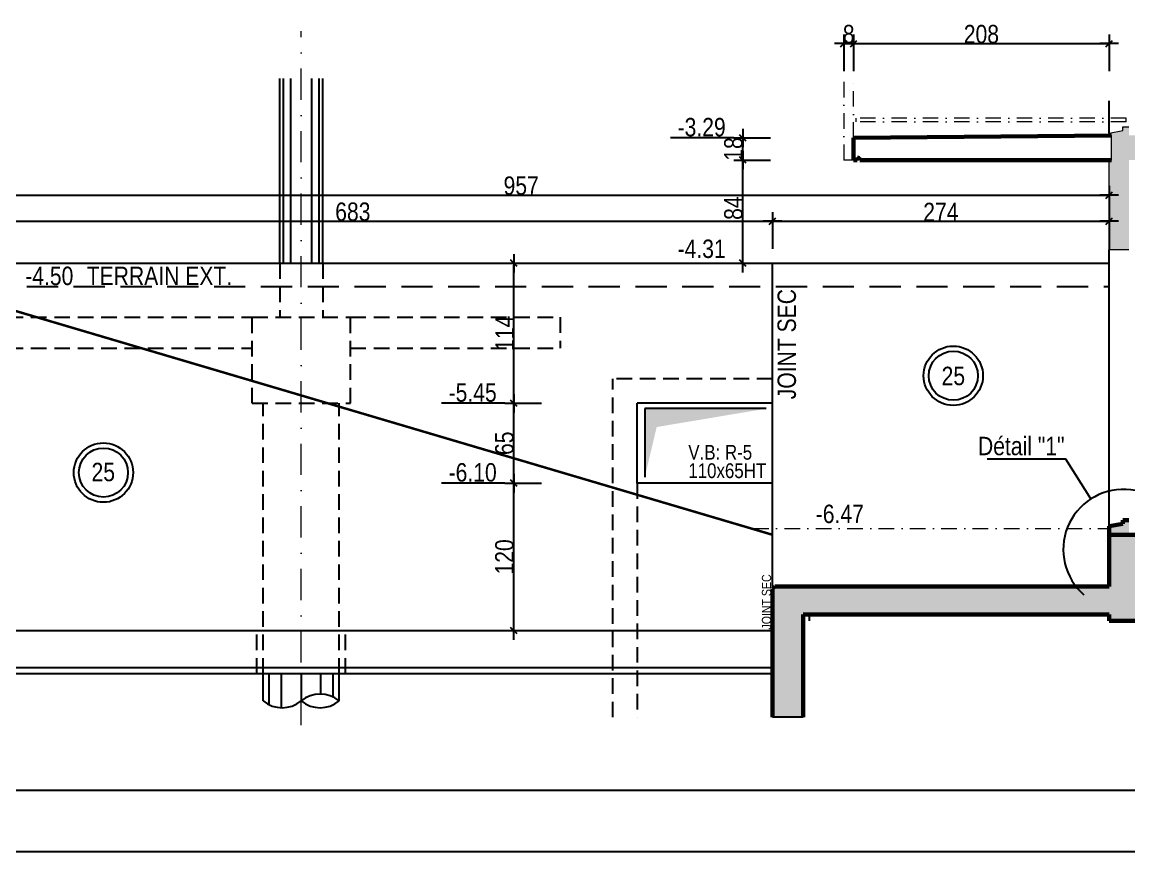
# Model space of a CAD drawing. Header units: millimetres. Extents: x 2049 to 26244, y -43633 to -34245.
# Drawn here: x 4544 to 5444, y -43633 to -42958 of the extents above; entities that cross this region are included whole.
import ezdxf

# ---------------------------------------------------------------- set-up
doc = ezdxf.new("R2010")
doc.units = ezdxf.units.MM
doc.linetypes.add('CACHEX2', pattern=[19.05, 12.7, -6.35])
doc.linetypes.add('TIRETPTX2', pattern=[50.8, 25.4, -12.7, 0, -12.7])
for name, color, linetype in [('01-Cad  2', 1, 'Continuous'), ('01_cote_gen', 4, 'Continuous'), ('01_linteaux', 2, 'Continuous'), ('01_murs_sup', 2, 'CACHEX2'), ('01_poch_BN', 9, 'Continuous'), ('01_poch_murs', 253, 'Continuous'), ('01_resv', 32, 'Continuous'), ('01_texte', 230, 'Continuous'), ('AA_COTES', 2, 'Continuous')]:
    doc.layers.add(name, color=color, linetype=linetype)
doc.layers.add('01_murs_coup', color=5, linetype='Continuous', lineweight=60)
doc.layers.add('01_tram_axes', color=2, linetype='TIRETPTX2', lineweight=9)
doc.styles.add('ARIAL NA', font='ARIALN.TTF')
doc.styles.add('STYLE2', font='ARIALN.TTF')
doc.dimstyles.new('JB50', dxfattribs={"dimscale": 0.1, "dimtxt": 150, "dimasz": 15, "dimexe": 0.1, "dimexo": 0.1, "dimgap": 0.09, "dimtad": 1, "dimdec": 1, "dimdsep": 46, "dimtxsty": 'STYLE2', "dimblk1": 'BOND_G', "dimblk2": 'BOND_D', "dimsah": 1, "dimcen": 1.5, "dimdle": 0.01, "dimse1": 1, "dimse2": 1, "dimclrd": 4, "dimclre": 2, "dimclrt": 6, "dimazin": 2, "dimtfac": 2.333333, "dimtdec": 1, "dimtix": 1, "dimtmove": 2, "dimatfit": 3, "dimldrblk": 'BOND_G', "dimfxl": 1, "dimtolj": 1, "dimtzin": 0, "dimarcsym": 0})

# ---------------------------------------------------------------- blocks, each defined once
blk = doc.blocks.new('BOND_G')
at = {"layer": 'AA_COTES', "color": 0}
for p, q in [((0, -5), (0, 15)), ((5, 0), (-5, 0)), ((1.77, 1.77), (-1.77, -1.77))]:
    blk.add_line(p, q, dxfattribs=at)
blk = doc.blocks.new('BOND_D')
at = {"layer": 'AA_COTES', "color": 0}
for p, q in [((5, 0), (-5, 0)), ((-1.77, -1.77), (1.77, 1.77)), ((0, 5), (0, -15))]:
    blk.add_line(p, q, dxfattribs=at)
blk = doc.blocks.new('*D8168')
at = {"layer": '01_cote_gen', "color": 4, "lineweight": -2, "ltscale": 200, "transparency": 16777216}
blk.add_line((4399.79, -43481.74), (4399.79, -43454.74), dxfattribs=at)
at = {"layer": 'Defpoints', "color": 0, "ltscale": 200, "transparency": 16777216}
for p in [(4399.79, -43453.24), (4592.49, -43453.24), (4592.49, -43483.24)]:
    blk.add_point(p, dxfattribs=at)
at = {"layer": '01_cote_gen', "color": 4, "lineweight": -2, "ltscale": 200, "transparency": 16777216, "xscale": 1.5, "yscale": 1.5, "zscale": 1.5}
for name, p, rotation in [('BOND_D', (4399.79, -43453.24), 90), ('BOND_G', (4399.79, -43483.24), 270)]:
    blk.add_blockref(name, p, dxfattribs=dict(at, rotation=rotation))
at = {"layer": '01_cote_gen', "color": 6, "ltscale": 200, "transparency": 16777216, "insert": (4392.13, -43468.24), "char_height": 15, "attachment_point": 5, "rotation": 90, "style": 'STYLE2'}
blk.add_mtext('\\A1;30', dxfattribs=at)
blk = doc.blocks.new('*D8169')
at = {"layer": '01_cote_gen', "color": 4, "lineweight": -2, "ltscale": 200, "transparency": 16777216}
blk.add_line((4399.79, -43451.74), (4399.79, -43155.74), dxfattribs=at)
at = {"layer": 'Defpoints', "color": 0, "ltscale": 200, "transparency": 16777216}
for p in [(4399.79, -43154.24), (4594.62, -43154.24), (4582.9, -43453.24)]:
    blk.add_point(p, dxfattribs=at)
at = {"layer": '01_cote_gen', "color": 4, "lineweight": -2, "ltscale": 200, "transparency": 16777216, "xscale": 1.5, "yscale": 1.5, "zscale": 1.5}
for name, p, rotation in [('BOND_D', (4399.79, -43154.24), 90), ('BOND_G', (4399.79, -43453.24), 270)]:
    blk.add_blockref(name, p, dxfattribs=dict(at, rotation=rotation))
at = {"layer": '01_cote_gen', "color": 6, "ltscale": 200, "transparency": 16777216, "insert": (4392.13, -43303.74), "char_height": 15, "attachment_point": 5, "rotation": 90, "style": 'STYLE2'}
blk.add_mtext('\\A1;299', dxfattribs=at)
blk = doc.blocks.new('*D8170')
at = {"layer": '01_cote_gen', "color": 4, "lineweight": -2, "ltscale": 200, "transparency": 16777216}
for p, q in [((4399.79, -43481.74), (4399.79, -43480.24)), ((4399.79, -43483.24), (4399.79, -43488.24)), ((4399.79, -43489.74), (4399.79, -43491.24))]:
    blk.add_line(p, q, dxfattribs=at)
at = {"layer": 'Defpoints', "color": 0, "ltscale": 200, "transparency": 16777216}
for p in [(4399.79, -43488.24), (4608.46, -43483.24), (4608.46, -43488.24)]:
    blk.add_point(p, dxfattribs=at)
at = {"layer": '01_cote_gen', "color": 4, "lineweight": -2, "ltscale": 200, "transparency": 16777216, "xscale": 1.5, "yscale": 1.5, "zscale": 1.5}
for name, p, rotation in [('BOND_G', (4399.79, -43483.24), 270), ('BOND_D', (4399.79, -43488.24), 90)]:
    blk.add_blockref(name, p, dxfattribs=dict(at, rotation=rotation))
at = {"layer": '01_cote_gen', "color": 6, "ltscale": 200, "transparency": 16777216, "insert": (4392.16, -43485.74), "char_height": 15, "attachment_point": 5, "rotation": 90, "style": 'STYLE2'}
blk.add_mtext('\\A1;5', dxfattribs=at)
blk = doc.blocks.new('*D8179')
at = {"layer": '01_cote_gen', "color": 4, "lineweight": -2, "ltscale": 200, "transparency": 16777216}
blk.add_line((5130.29, -43152.74), (5130.29, -43071.74), dxfattribs=at)
at = {"layer": 'Defpoints', "color": 0, "ltscale": 200, "transparency": 16777216}
for p in [(5130.29, -43070.24), (5239.02, -43070.24), (5231.37, -43154.24)]:
    blk.add_point(p, dxfattribs=at)
at = {"layer": '01_cote_gen', "color": 4, "lineweight": -2, "ltscale": 200, "transparency": 16777216, "xscale": 1.5, "yscale": 1.5, "zscale": 1.5}
for name, p, rotation in [('BOND_D', (5130.29, -43070.24), 90), ('BOND_G', (5130.29, -43154.24), 270)]:
    blk.add_blockref(name, p, dxfattribs=dict(at, rotation=rotation))
at = {"layer": '01_cote_gen', "color": 6, "ltscale": 200, "transparency": 16777216, "insert": (5122.62, -43109.38), "char_height": 15, "attachment_point": 5, "rotation": 90, "style": 'STYLE2'}
blk.add_mtext('\\A1;84', dxfattribs=at)
blk = doc.blocks.new('*D8180')
at = {"layer": '01_cote_gen', "color": 4, "lineweight": -2, "ltscale": 200, "transparency": 16777216}
blk.add_line((5130.29, -43068.74), (5130.29, -43053.74), dxfattribs=at)
at = {"layer": 'Defpoints', "color": 0, "ltscale": 200, "transparency": 16777216}
for p in [(5130.29, -43052.24), (5220.2, -43052.24), (5220.37, -43070.24)]:
    blk.add_point(p, dxfattribs=at)
at = {"layer": '01_cote_gen', "color": 4, "lineweight": -2, "ltscale": 200, "transparency": 16777216, "xscale": 1.5, "yscale": 1.5, "zscale": 1.5}
for name, p, rotation in [('BOND_D', (5130.29, -43052.24), 90), ('BOND_G', (5130.29, -43070.24), 270)]:
    blk.add_blockref(name, p, dxfattribs=dict(at, rotation=rotation))
at = {"layer": '01_cote_gen', "color": 6, "ltscale": 200, "transparency": 16777216, "insert": (5122.62, -43061.24), "char_height": 15, "attachment_point": 5, "rotation": 90, "style": 'STYLE2'}
blk.add_mtext('\\A1;18', dxfattribs=at)
blk = doc.blocks.new('*D8181')
at = {"layer": '01_cote_gen', "color": 4, "lineweight": -2, "ltscale": 200, "transparency": 16777216}
blk.add_line((4943.94, -43451.74), (4943.94, -43334.74), dxfattribs=at)
at = {"layer": 'Defpoints', "color": 0, "ltscale": 200, "transparency": 16777216}
for p in [(4943.94, -43333.24), (5073.03, -43333.24), (5061.75, -43453.24)]:
    blk.add_point(p, dxfattribs=at)
at = {"layer": '01_cote_gen', "color": 4, "lineweight": -2, "ltscale": 200, "transparency": 16777216, "xscale": 1.5, "yscale": 1.5, "zscale": 1.5}
for name, p, rotation in [('BOND_D', (4943.94, -43333.24), 90), ('BOND_G', (4943.94, -43453.24), 270)]:
    blk.add_blockref(name, p, dxfattribs=dict(at, rotation=rotation))
at = {"layer": '01_cote_gen', "color": 6, "ltscale": 200, "transparency": 16777216, "insert": (4936.27, -43393.24), "char_height": 15, "attachment_point": 5, "rotation": 90, "style": 'STYLE2'}
blk.add_mtext('\\A1;120', dxfattribs=at)
blk = doc.blocks.new('*D8182')
at = {"layer": '01_cote_gen', "color": 4, "lineweight": -2, "ltscale": 200, "transparency": 16777216}
blk.add_line((4943.94, -43331.74), (4943.94, -43269.74), dxfattribs=at)
at = {"layer": 'Defpoints', "color": 0, "ltscale": 200, "transparency": 16777216}
for p in [(4943.94, -43268.24), (5044.37, -43268.24), (4966.44, -43333.24)]:
    blk.add_point(p, dxfattribs=at)
at = {"layer": '01_cote_gen', "color": 4, "lineweight": -2, "ltscale": 200, "transparency": 16777216, "xscale": 1.5, "yscale": 1.5, "zscale": 1.5}
for name, p, rotation in [('BOND_D', (4943.94, -43268.24), 90), ('BOND_G', (4943.94, -43333.24), 270)]:
    blk.add_blockref(name, p, dxfattribs=dict(at, rotation=rotation))
at = {"layer": '01_cote_gen', "color": 6, "ltscale": 200, "transparency": 16777216, "insert": (4936.27, -43300.74), "char_height": 15, "attachment_point": 5, "rotation": 90, "style": 'STYLE2'}
blk.add_mtext('\\A1;65', dxfattribs=at)
blk = doc.blocks.new('*D8183')
at = {"layer": '01_cote_gen', "color": 4, "lineweight": -2, "ltscale": 200, "transparency": 16777216}
blk.add_line((4943.94, -43266.74), (4943.94, -43155.74), dxfattribs=at)
at = {"layer": 'Defpoints', "color": 0, "ltscale": 200, "transparency": 16777216}
for p in [(4943.94, -43154.24), (4979.33, -43154.24), (4966.44, -43268.24)]:
    blk.add_point(p, dxfattribs=at)
at = {"layer": '01_cote_gen', "color": 4, "lineweight": -2, "ltscale": 200, "transparency": 16777216, "xscale": 1.5, "yscale": 1.5, "zscale": 1.5}
for name, p, rotation in [('BOND_D', (4943.94, -43154.24), 90), ('BOND_G', (4943.94, -43268.24), 270)]:
    blk.add_blockref(name, p, dxfattribs=dict(at, rotation=rotation))
at = {"layer": '01_cote_gen', "color": 6, "ltscale": 200, "transparency": 16777216, "insert": (4936.4, -43211.24), "char_height": 15, "attachment_point": 5, "rotation": 90, "style": 'STYLE2'}
blk.add_mtext('\\A1;114', dxfattribs=at)
blk = doc.blocks.new('*D8184')
at = {"layer": '01_cote_gen', "color": 4, "lineweight": -2, "ltscale": 200, "transparency": 16777216}
blk.add_line((4472.87, -43120.04), (5152.87, -43120.04), dxfattribs=at)
at = {"layer": 'Defpoints', "color": 0, "ltscale": 200, "transparency": 16777216}
for p in [(5154.37, -43120.04), (4471.37, -43154.24), (5154.37, -43154.24)]:
    blk.add_point(p, dxfattribs=at)
at = {"layer": '01_cote_gen', "color": 4, "lineweight": -2, "ltscale": 200, "transparency": 16777216, "xscale": 1.5, "yscale": 1.5, "zscale": 1.5, "rotation": 180}
blk.add_blockref('BOND_G', (4471.37, -43120.04), dxfattribs=at)
at = {"layer": '01_cote_gen', "color": 4, "lineweight": -2, "ltscale": 200, "transparency": 16777216, "xscale": 1.5, "yscale": 1.5, "zscale": 1.5}
blk.add_blockref('BOND_D', (5154.37, -43120.04), dxfattribs=at)
at = {"layer": '01_cote_gen', "color": 6, "ltscale": 200, "transparency": 16777216, "insert": (4812.87, -43112.38), "char_height": 15, "attachment_point": 5, "style": 'STYLE2'}
blk.add_mtext('\\A1;683', dxfattribs=at)
blk = doc.blocks.new('*D8185')
at = {"layer": '01_cote_gen', "color": 4, "lineweight": -2, "ltscale": 200, "transparency": 16777216}
blk.add_line((5155.87, -43120.04), (5426.87, -43120.04), dxfattribs=at)
at = {"layer": 'Defpoints', "color": 0, "ltscale": 200, "transparency": 16777216}
for p in [(5428.37, -43120.04), (5428.37, -43130.64), (5154.37, -43142.54)]:
    blk.add_point(p, dxfattribs=at)
at = {"layer": '01_cote_gen', "color": 4, "lineweight": -2, "ltscale": 200, "transparency": 16777216, "xscale": 1.5, "yscale": 1.5, "zscale": 1.5, "rotation": 180}
blk.add_blockref('BOND_G', (5154.37, -43120.04), dxfattribs=at)
at = {"layer": '01_cote_gen', "color": 4, "lineweight": -2, "ltscale": 200, "transparency": 16777216, "xscale": 1.5, "yscale": 1.5, "zscale": 1.5}
blk.add_blockref('BOND_D', (5428.37, -43120.04), dxfattribs=at)
at = {"layer": '01_cote_gen', "color": 6, "ltscale": 200, "transparency": 16777216, "insert": (5291.37, -43112.5), "char_height": 15, "attachment_point": 5, "style": 'STYLE2'}
blk.add_mtext('\\A1;274', dxfattribs=at)
blk = doc.blocks.new('*D8186')
at = {"layer": '01_cote_gen', "color": 4, "lineweight": -2, "ltscale": 200, "transparency": 16777216}
blk.add_line((4472.87, -43098.84), (5426.87, -43098.84), dxfattribs=at)
at = {"layer": 'Defpoints', "color": 0, "ltscale": 200, "transparency": 16777216}
for p in [(5428.37, -43098.84), (5428.37, -43127.54), (4471.37, -43142.54)]:
    blk.add_point(p, dxfattribs=at)
at = {"layer": '01_cote_gen', "color": 4, "lineweight": -2, "ltscale": 200, "transparency": 16777216, "xscale": 1.5, "yscale": 1.5, "zscale": 1.5, "rotation": 180}
blk.add_blockref('BOND_G', (4471.37, -43098.84), dxfattribs=at)
at = {"layer": '01_cote_gen', "color": 4, "lineweight": -2, "ltscale": 200, "transparency": 16777216, "xscale": 1.5, "yscale": 1.5, "zscale": 1.5}
blk.add_blockref('BOND_D', (5428.37, -43098.84), dxfattribs=at)
at = {"layer": '01_cote_gen', "color": 6, "ltscale": 200, "transparency": 16777216, "insert": (4949.87, -43091.18), "char_height": 15, "attachment_point": 5, "style": 'STYLE2'}
blk.add_mtext('\\A1;957', dxfattribs=at)
blk = doc.blocks.new('*D8187')
at = {"layer": '01_cote_gen', "color": 4, "lineweight": -2, "ltscale": 200, "transparency": 16777216}
blk.add_line((5221.87, -42975.5), (5426.87, -42975.5), dxfattribs=at)
at = {"layer": 'Defpoints', "color": 0, "ltscale": 200, "transparency": 16777216}
for p in [(5428.37, -42975.5), (5220.37, -43061.24), (5428.37, -43083.92)]:
    blk.add_point(p, dxfattribs=at)
at = {"layer": '01_cote_gen', "color": 4, "lineweight": -2, "ltscale": 200, "transparency": 16777216, "xscale": 1.5, "yscale": 1.5, "zscale": 1.5, "rotation": 180}
blk.add_blockref('BOND_G', (5220.37, -42975.5), dxfattribs=at)
at = {"layer": '01_cote_gen', "color": 4, "lineweight": -2, "ltscale": 200, "transparency": 16777216, "xscale": 1.5, "yscale": 1.5, "zscale": 1.5}
blk.add_blockref('BOND_D', (5428.37, -42975.5), dxfattribs=at)
at = {"layer": '01_cote_gen', "color": 6, "ltscale": 200, "transparency": 16777216, "insert": (5324.37, -42967.83), "char_height": 15, "attachment_point": 5, "style": 'STYLE2'}
blk.add_mtext('\\A1;208', dxfattribs=at)
blk = doc.blocks.new('*D8188')
at = {"layer": '01_cote_gen', "color": 4, "lineweight": -2, "ltscale": 200, "transparency": 16777216}
for p, q in [((5210.87, -42975.5), (5209.37, -42975.5)), ((5220.37, -42975.5), (5212.37, -42975.5)), ((5221.87, -42975.5), (5223.37, -42975.5))]:
    blk.add_line(p, q, dxfattribs=at)
at = {"layer": 'Defpoints', "color": 0, "ltscale": 200, "transparency": 16777216}
for p in [(5212.37, -42975.5), (5212.37, -43010.85), (5220.37, -43010.85)]:
    blk.add_point(p, dxfattribs=at)
at = {"layer": '01_cote_gen', "color": 4, "lineweight": -2, "ltscale": 200, "transparency": 16777216, "xscale": 1.5, "yscale": 1.5, "zscale": 1.5}
blk.add_blockref('BOND_D', (5212.37, -42975.5), dxfattribs=at)
at = {"layer": '01_cote_gen', "color": 4, "lineweight": -2, "ltscale": 200, "transparency": 16777216, "xscale": 1.5, "yscale": 1.5, "zscale": 1.5, "rotation": 180}
blk.add_blockref('BOND_G', (5220.37, -42975.5), dxfattribs=at)
at = {"layer": '01_cote_gen', "color": 6, "ltscale": 200, "transparency": 16777216, "insert": (5216.37, -42967.83), "char_height": 15, "attachment_point": 5, "style": 'STYLE2'}
blk.add_mtext('\\A1;8', dxfattribs=at)

msp = doc.modelspace()

# ---------------------------------------------------------------- hatches: boundary and pattern name
at = {"layer": '01_poch_BN', "ltscale": 200}
h = msp.add_hatch(color=256, dxfattribs=at)
h.dxf.hatch_style = 1
h.paths.add_polyline_path([(5483.84, -43050.24), (5444.37, -43050.24), (5444.37, -43043.24), (5439.37, -43043.24), (5439.37, -43046.17), (5428.37, -43048.24), (5428.37, -43050.33), (5430.37, -43050.31), (5430.37, -43070.24), (5428.37, -43070.24), (5428.37, -43143.24), (5444.37, -43143.24), (5444.37, -43070.24), (5483.84, -43070.24)])
h.paths.add_polyline_path([(5483.84, -43375.24), (5428.37, -43375.24), (5428.37, -43417.24), (5156.37, -43417.24), (5154.37, -43419.24), (5154.37, -43523.81), (5179.37, -43523.81), (5179.37, -43440.24), (5428.37, -43440.24), (5428.37, -43445.24), (5483.84, -43445.24)])
h = msp.add_hatch(color=256, dxfattribs=at)
h.dxf.hatch_style = 1
h.paths.add_polyline_path([(5444.37, -43363.24), (5439.37, -43363.24), (5439.37, -43366.24), (5428.37, -43368.24), (5428.37, -43375.24), (5444.37, -43375.24)])

# ---------------------------------------------------------------- linework, layer by layer
at = {"layer": '01-Cad  2'}
for p, q in [((8421.22, -43583.32, 0.01), (2156.37, -43583.32, -0.3)), ((8421.22, -43633.32, 0.01), (2106.37, -43633.32, -0.3))]:
    msp.add_line(p, q, dxfattribs=at)
at = {"layer": '01_linteaux'}
for p, q in [((4753.37, -43154.24), (4753.37, -43003.98)), ((4788.37, -43154.24), (4788.37, -43003.98)), ((5428.37, -43368.24), (5428.37, -43143.24)), ((4471.37, -43154.24), (5428.37, -43154.24)), ((5154.37, -43417.24), (5154.37, -43154.24)), ((5154.37, -43268.24), (5044.37, -43268.24)), ((5044.37, -43333.24), (5044.37, -43268.24)), ((5154.37, -43333.24), (5154.37, -43268.24)), ((5154.37, -43333.24), (5044.37, -43333.24)), ((4471.37, -43453.24), (5154.37, -43453.24)), ((4471.37, -43483.24), (5154.37, -43483.24)), ((4471.37, -43488.24), (5154.37, -43488.24)), ((4739.87, -43510.48), (4739.87, -43488.24)), ((4801.87, -43510.48), (4801.87, -43488.24))]:
    msp.add_line(p, q, dxfattribs=at)
at = {"layer": '01_linteaux', "ltscale": 0.1}
msp.add_line((5428.37, -43048.24), (5428.37, -43022.04), dxfattribs=at)
at = {"layer": '01_linteaux', "color": 253}
for p, q in [((5050.45, -43272.58), (5050.45, -43328.45)), ((5149.31, -43272.58), (5050.45, -43272.58))]:
    msp.add_line(p, q, dxfattribs=at)
at = {"layer": '01_linteaux', "const_width": 2}
msp.add_lwpolyline([(5154.37, -43375.24), (4471.37, -43173.24)], dxfattribs=at)
at = {"layer": '01_linteaux'}
for centre, start, end in [((4786.37, -43529.42), 50.6995, 129.3005), ((4755.37, -43491.54), 230.6995, 309.3005), ((4786.37, -43491.54), 230.6995, 309.3005)]:
    msp.add_arc(centre, 24.47, start, end, dxfattribs=at)
at = {"layer": '01_linteaux', "color": 253}
for points in [[(5050.45, -43272.58), (5050.45, -43328.45), (5060.1, -43287.55)], [(5149.31, -43272.58), (5050.45, -43272.58), (5060.1, -43287.55)]]:
    msp.add_solid(points, dxfattribs=at)
at = {"layer": '01_murs_coup', "linetype": 'Continuous', "lineweight": 5}
for p, q in [((5428.37, -43050.33), (5428.37, -43048.24)), ((5430.37, -43070.24), (5430.37, -43050.24)), ((5428.37, -43143.24), (5428.37, -43070.24)), ((5444.37, -43143.24), (5428.37, -43143.24))]:
    msp.add_line(p, q, dxfattribs=at)
at = {"layer": '01_murs_coup'}
for p, q in [((5430.37, -43050.31), (5220.37, -43052.24)), ((5220.37, -43052.24), (5220.37, -43070.24)), ((5223.37, -43070.24), (5220.37, -43070.24)), ((5223.37, -43068.24), (5223.37, -43070.24)), ((5430.37, -43070.24), (5225.37, -43070.24)), ((5439.37, -43363.24), (5444.37, -43363.24)), ((5439.37, -43363.24), (5439.37, -43366.24)), ((5428.37, -43368.24), (5439.37, -43366.24)), ((5428.37, -43368.24), (5428.37, -43375.24)), ((5428.37, -43375.24), (5483.84, -43375.24)), ((5428.37, -43417.24), (5428.37, -43375.24)), ((5156.37, -43417.24), (5154.37, -43419.24)), ((5156.37, -43417.24), (5428.37, -43417.24)), ((5154.37, -43523.81), (5154.37, -43419.24)), ((5179.37, -43440.24), (5428.37, -43440.24)), ((5179.37, -43523.81), (5179.37, -43440.24)), ((5428.37, -43445.24), (5428.37, -43440.24)), ((5428.37, -43445.24), (5483.84, -43445.24))]:
    msp.add_line(p, q, dxfattribs=at)
at = {"layer": '01_murs_coup', "linetype": 'Continuous', "lineweight": 5}
msp.add_lwpolyline([(5428.37, -43048.24), (5439.37, -43046.17), (5439.37, -43043.24), (5444.37, -43043.24)], dxfattribs=at)
at = {"layer": '01_murs_coup'}
msp.add_arc((5223.37, -43070.24), 2, 0, 90, dxfattribs=at)
at = {"layer": '01_murs_sup'}
for p, q in [((4753.37, -43154.24), (4753.37, -43198.24)), ((4788.37, -43154.24), (4788.37, -43198.24)), ((4531.87, -43198.24), (4730.87, -43198.24)), ((4730.87, -43198.24), (4810.87, -43198.24)), ((4730.87, -43268.24), (4730.87, -43198.24)), ((4810.87, -43268.24), (4810.87, -43198.24)), ((4810.87, -43198.24), (4981.61, -43198.24)), ((4981.61, -43198.24), (4981.61, -43223.24)), ((4531.87, -43223.24), (4730.87, -43223.24)), ((4810.87, -43223.24), (4981.61, -43223.24)), ((5154.37, -43248.24), (5024.37, -43248.24)), ((5024.37, -43523.81), (5024.37, -43248.24)), ((4730.87, -43268.24), (4810.87, -43268.24)), ((4739.87, -43488.24), (4739.87, -43268.24)), ((4801.87, -43488.24), (4801.87, -43268.24)), ((5044.37, -43333.24), (5044.37, -43523.81)), ((4734.87, -43488.24), (4734.87, -43453.24)), ((4806.87, -43488.24), (4806.87, -43453.24))]:
    msp.add_line(p, q, dxfattribs=at)
at = {"layer": '01_murs_sup', "color": 5, "ltscale": 2}
msp.add_line((4471.37, -43173.24), (5428.37, -43173.24), dxfattribs=at)
at = {"layer": '01_poch_BN', "ltscale": 200}
msp.add_line((5179.37, -43523.81), (5154.37, -43523.81), dxfattribs=at)
at = {"layer": '01_poch_murs'}
for p, q in [((4756.37, -43154.24), (4756.37, -43003.98)), ((4762.37, -43154.24), (4762.37, -43003.98)), ((4779.37, -43154.24), (4779.37, -43003.98)), ((4785.37, -43154.24), (4785.37, -43003.98)), ((4744.87, -43513.65), (4744.87, -43488.24)), ((4754.87, -43516.01), (4754.87, -43488.24)), ((4770.87, -43488.24), (4770.87, -43510.48)), ((4786.87, -43504.95), (4786.87, -43488.24)), ((4796.87, -43507.31), (4796.87, -43488.24))]:
    msp.add_line(p, q, dxfattribs=at)
at = {"layer": '01_resv'}
msp.add_line((5184.37, -43445.24), (5184.37, -43440.24), dxfattribs=at)
at = {"layer": '01_texte'}
for p, q in [((5122.79, -43052.24), (5071.44, -43052.24)), ((4936.44, -43268.24), (4885.09, -43268.24)), ((5393.03, -43313.73), (5329.17, -43313.73)), ((5413.36, -43346.11), (5393.03, -43313.73)), ((4936.44, -43333.24), (4885.09, -43333.24))]:
    msp.add_line(p, q, dxfattribs=at)
for centre, radius in [((5301.51, -43245.76), 24.15), ((5301.51, -43245.76), 19.98), ((4609.9, -43324.64), 24.15), ((4609.9, -43324.64), 19.98)]:
    msp.add_circle(centre, radius, dxfattribs=at)
msp.add_arc((5439.83, -43387.16), 48.84, 16.56353, 229.06674, dxfattribs=at)
at = {"layer": '01_tram_axes'}
msp.add_line((4770.87, -43530.13), (4770.87, -42965.31), dxfattribs=at)
at = {"layer": '01_tram_axes', "ltscale": 0.5}
for p, q in [((5212.37, -43006.65), (5212.37, -43070.24)), ((5220.37, -43052.24), (5220.37, -43006.65)), ((5442.28, -43036.24), (5222.37, -43036.24)), ((5222.37, -43039.24), (5222.37, -43036.24)), ((5442.28, -43039.24), (5222.37, -43039.24)), ((5442.28, -43039.24), (5442.28, -43036.24)), ((5220.37, -43070.24), (5212.37, -43070.24)), ((5138.71, -43370.24), (5428.37, -43370.24))]:
    msp.add_line(p, q, dxfattribs=at)

# ---------------------------------------------------------------- texts
at = {"layer": '01_texte', "style": 'ARIAL NA'}
for s, height, p in [('-3.29', 15, (5077.13, -43050.94)), ('-4.31', 15, (5077.13, -43149.94)), ('-4.50', 15, (4546.28, -43172.01)), ('TERRAIN EXT.', 15, (4596.33, -43172.01)), ('25', 15, (5291.99, -43253.47)), ('-5.45', 15, (4890.78, -43266.93)), ('Détail "1"', 15, (5321.58, -43310.49)), ('V.B: R-5', 12, (5085.86, -43314.1)), ('25', 15, (4600.23, -43331.64)), ('-6.10', 15, (4890.78, -43331.93)), ('110x65HT', 12, (5085.86, -43329.09)), ('-6.47', 15, (5189.56, -43365.73))]:
    msp.add_text(s, height=height, dxfattribs=at).set_placement(p)
for height, p in [(15, (5173.45, -43264.95)), (7.5, (5153.24, -43452.36))]:
    msp.add_text('JOINT SEC', height=height, rotation=90, dxfattribs=at).set_placement(p)

# ---------------------------------------------------------------- dimensions: what is measured, and where the dimension line sits
at = {"layer": '01_cote_gen', "ltscale": 200}
for base, p1, p2, picture, middle in [((5212.37, -42975.5), (5220.37, -43010.85), (5212.37, -43010.85), '*D8188', (5216.37, -42967.83)), ((5428.37, -42975.5), (5220.37, -43061.24), (5428.37, -43083.92), '*D8187', (5324.37, -42967.83)), ((5428.37, -43098.84), (4471.37, -43142.54), (5428.37, -43127.54), '*D8186', (4949.87, -43091.18)), ((5154.37, -43120.04), (4471.37, -43154.24), (5154.37, -43154.24), '*D8184', (4812.87, -43112.38)), ((5428.37, -43120.04), (5154.37, -43142.54), (5428.37, -43130.64), '*D8185', (5291.37, -43112.5))]:
    dim = msp.add_linear_dim(base=base, p1=p1, p2=p2, dimstyle='JB50', dxfattribs=at)
    dim.commit()
    dim.dimension.update_dxf_attribs({"geometry": picture, "text_midpoint": middle})
for base, p1, p2, picture, middle in [((5130.29, -43052.24), (5220.37, -43070.24), (5220.2, -43052.24), '*D8180', (5122.62, -43061.24)), ((4399.79, -43154.24), (4582.9, -43453.24), (4594.62, -43154.24), '*D8169', (4392.13, -43303.74)), ((4943.94, -43154.24), (4966.44, -43268.24), (4979.33, -43154.24), '*D8183', (4936.4, -43211.24)), ((4943.94, -43268.24), (4966.44, -43333.24), (5044.37, -43268.24), '*D8182', (4936.27, -43300.74)), ((4943.94, -43333.24), (5061.75, -43453.24), (5073.03, -43333.24), '*D8181', (4936.27, -43393.24)), ((4399.79, -43453.24), (4592.49, -43483.24), (4592.49, -43453.24), '*D8168', (4392.13, -43468.24)), ((4399.79, -43488.24), (4608.46, -43483.24), (4608.46, -43488.24), '*D8170', (4392.16, -43485.74))]:
    dim = msp.add_linear_dim(base=base, p1=p1, p2=p2, angle=90, dimstyle='JB50', dxfattribs=at)
    dim.commit()
    dim.dimension.update_dxf_attribs({"geometry": picture, "text_midpoint": middle})
dim = msp.add_linear_dim(base=(5130.29, -43070.24), p1=(5231.37, -43154.24), p2=(5239.02, -43070.24), angle=90, dimstyle='JB50', dxfattribs=at)
dim.commit()
dim.dimension.update_dxf_attribs({"geometry": '*D8179', "text_midpoint": (5122.62, -43109.38), "dimtype": 160})

doc.saveas('drawing.dxf')
